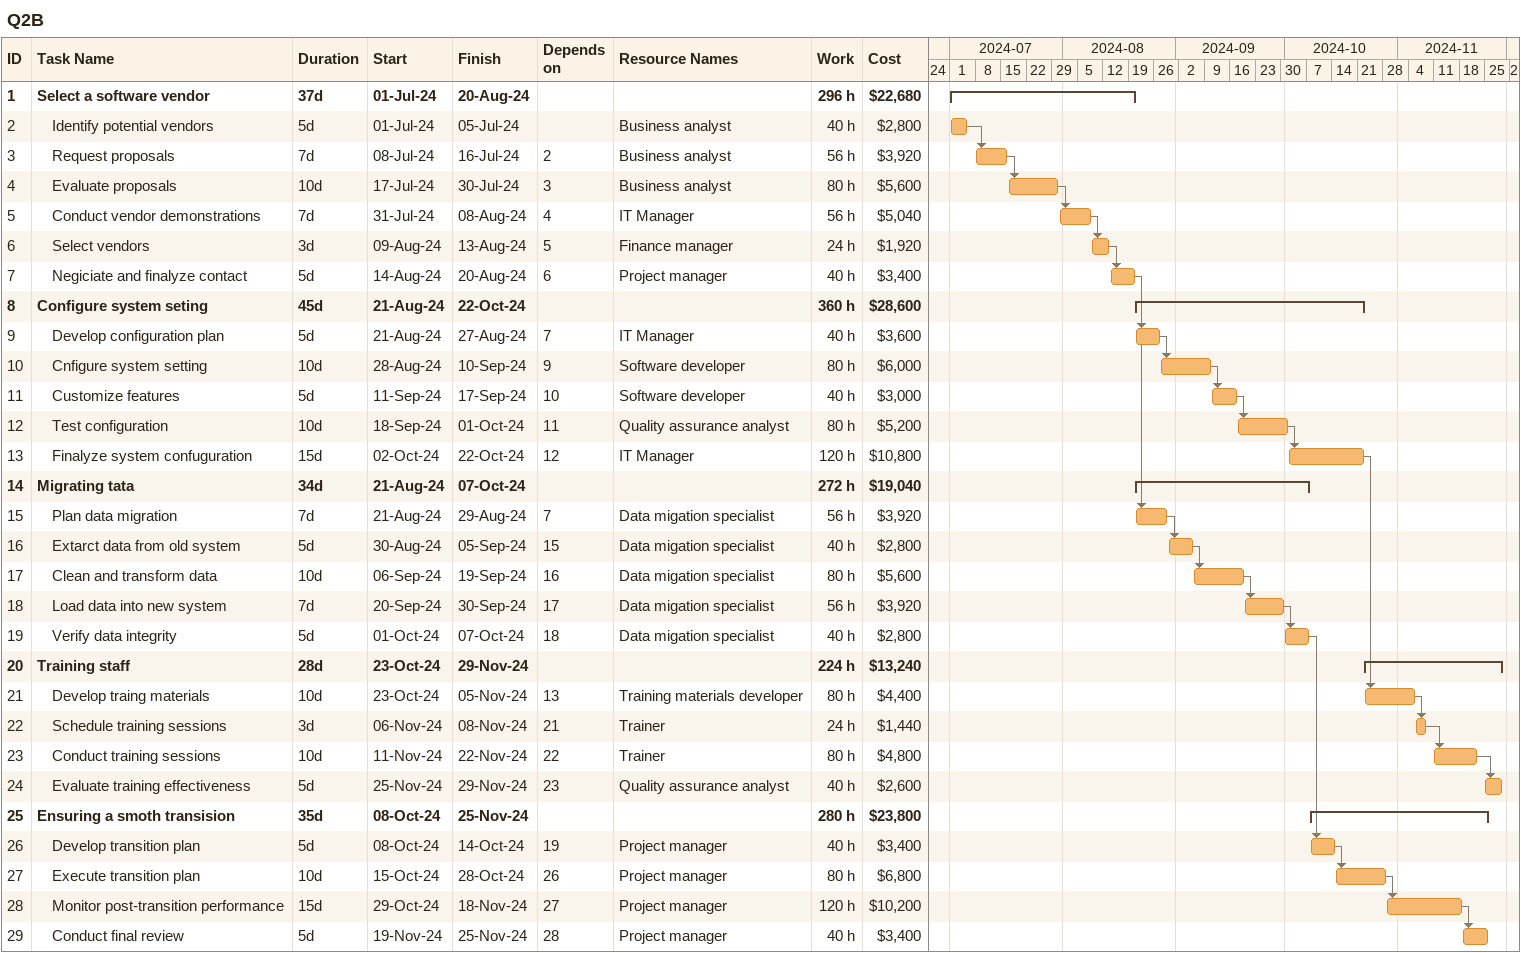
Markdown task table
Q2B

| ID | Level | Task | Duration | Start | Finish | Predecessors | Resources | Work (h) | Cost ($) |
|---|---|---|---|---|---|---|---|---|---|
| 1 | 1 | **Select a software vendor** | 37d | 2024-07-01 | 2024-08-20 |  |  | 296 | 22680 |
| 2 | 2 | Identify potential vendors | 5d | 2024-07-01 | 2024-07-05 |  | Business analyst | 40 | 2800 |
| 3 | 2 | Request proposals | 7d | 2024-07-08 | 2024-07-16 | 2 | Business analyst | 56 | 3920 |
| 4 | 2 | Evaluate proposals | 10d | 2024-07-17 | 2024-07-30 | 3 | Business analyst | 80 | 5600 |
| 5 | 2 | Conduct vendor demonstrations | 7d | 2024-07-31 | 2024-08-08 | 4 | IT Manager | 56 | 5040 |
| 6 | 2 | Select vendors | 3d | 2024-08-09 | 2024-08-13 | 5 | Finance manager | 24 | 1920 |
| 7 | 2 | Negiciate and finalyze contact | 5d | 2024-08-14 | 2024-08-20 | 6 | Project manager | 40 | 3400 |
| 8 | 1 | **Configure system seting** | 45d | 2024-08-21 | 2024-10-22 |  |  | 360 | 28600 |
| 9 | 2 | Develop configuration plan | 5d | 2024-08-21 | 2024-08-27 | 7 | IT Manager | 40 | 3600 |
| 10 | 2 | Cnfigure system setting | 10d | 2024-08-28 | 2024-09-10 | 9 | Software developer | 80 | 6000 |
| 11 | 2 | Customize features | 5d | 2024-09-11 | 2024-09-17 | 10 | Software developer | 40 | 3000 |
| 12 | 2 | Test configuration | 10d | 2024-09-18 | 2024-10-01 | 11 | Quality assurance analyst | 80 | 5200 |
| 13 | 2 | Finalyze system confuguration | 15d | 2024-10-02 | 2024-10-22 | 12 | IT Manager | 120 | 10800 |
| 14 | 1 | **Migrating tata** | 34d | 2024-08-21 | 2024-10-07 |  |  | 272 | 19040 |
| 15 | 2 | Plan data migration | 7d | 2024-08-21 | 2024-08-29 | 7 | Data migation specialist | 56 | 3920 |
| 16 | 2 | Extarct data from old system | 5d | 2024-08-30 | 2024-09-05 | 15 | Data migation specialist | 40 | 2800 |
| 17 | 2 | Clean and transform data | 10d | 2024-09-06 | 2024-09-19 | 16 | Data migation specialist | 80 | 5600 |
| 18 | 2 | Load data into new system | 7d | 2024-09-20 | 2024-09-30 | 17 | Data migation specialist | 56 | 3920 |
| 19 | 2 | Verify data integrity | 5d | 2024-10-01 | 2024-10-07 | 18 | Data migation specialist | 40 | 2800 |
| 20 | 1 | **Training staff** | 28d | 2024-10-23 | 2024-11-29 |  |  | 224 | 13240 |
| 21 | 2 | Develop traing materials | 10d | 2024-10-23 | 2024-11-05 | 13 | Training materials developer | 80 | 4400 |
| 22 | 2 | Schedule training sessions | 3d | 2024-11-06 | 2024-11-08 | 21 | Trainer | 24 | 1440 |
| 23 | 2 | Conduct training sessions | 10d | 2024-11-11 | 2024-11-22 | 22 | Trainer | 80 | 4800 |
| 24 | 2 | Evaluate training effectiveness | 5d | 2024-11-25 | 2024-11-29 | 23 | Quality assurance analyst | 40 | 2600 |
| 25 | 1 | **Ensuring a smoth transision** | 35d | 2024-10-08 | 2024-11-25 |  |  | 280 | 23800 |
| 26 | 2 | Develop transition plan | 5d | 2024-10-08 | 2024-10-14 | 19 | Project manager | 40 | 3400 |
| 27 | 2 | Execute transition plan | 10d | 2024-10-15 | 2024-10-28 | 26 | Project manager | 80 | 6800 |
| 28 | 2 | Monitor post-transition performance | 15d | 2024-10-29 | 2024-11-18 | 27 | Project manager | 120 | 10200 |
| 29 | 2 | Conduct final review | 5d | 2024-11-19 | 2024-11-25 | 28 | Project manager | 40 | 3400 |
